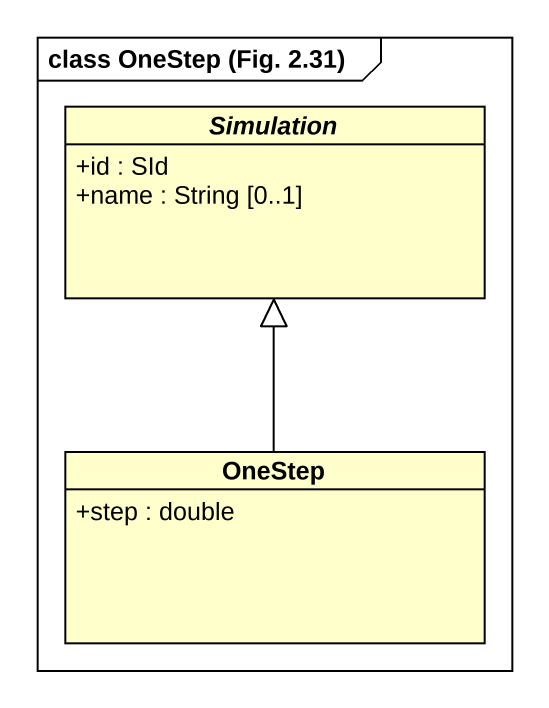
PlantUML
@startuml
mainframe class OneStep (Fig. 2.31)
hide circle
hide empty members
skinparam classAttributeIconSize 0
abstract class Simulation {
  +id : SId
  +name : String [0..1]
}
class OneStep {
  +step : double
}
OneStep -up-|> Simulation
@enduml
